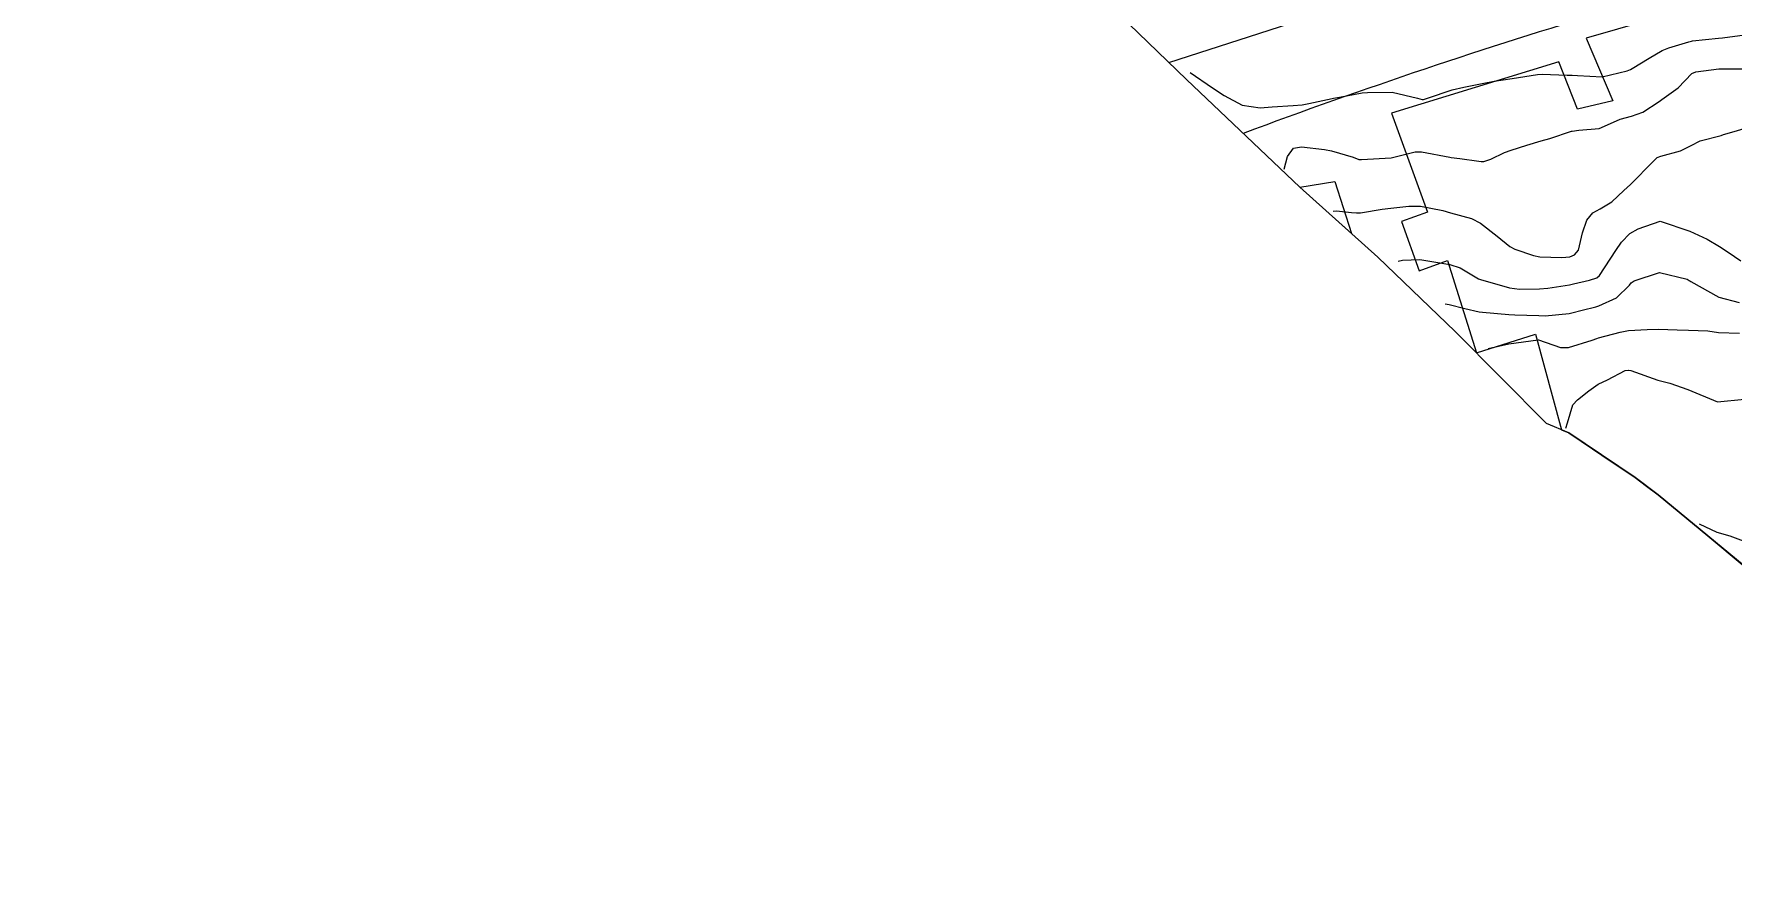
# Model space of a CAD drawing. Header units: metres. Extents: x 318500 to 325275, y 7408834 to 7428799.
# Drawn here: x 320621.2 to 320734.7, y 7424576.9 to 7424632.4 of the extents above; entities that cross this region are included whole.
import ezdxf

# ---------------------------------------------------------------- set-up
doc = ezdxf.new("R2010")
doc.units = ezdxf.units.M
doc.header["$MEASUREMENT"] = 0
for name, color, linetype in [('Area', 45, 'Continuous'), ('Curvas de Nivel 1m', 11, 'Continuous'), ('Curvas de Nivel 5m', 15, 'Continuous'), ('Edificações', 30, 'Continuous'), ('Vias Primárias', 230, 'Continuous')]:
    doc.layers.add(name, color=color, linetype=linetype)

msp = doc.modelspace()

# ---------------------------------------------------------------- linework, layer by layer
at = {"layer": 'Area'}
msp.add_lwpolyline([(320736.31, 7424596.2), (320729.68, 7424601.67), (320728.14, 7424602.83), (320723.71, 7424605.8), (320722.23, 7424606.44), (320716.12, 7424612.57), (320710.96, 7424617.53), (320705.74, 7424622.21), (320698.18, 7424629.4), (320671.88, 7424654.8), (320670.46, 7424656.11), (320664.14, 7424662.64), (320662.49, 7424663.99), (320652.84, 7424672.49), (320649.74, 7424676.29), (320647.39, 7424679.66), (320641.58, 7424686.74), (320640.61, 7424687.53), (320635.11, 7424695.5), (320632.01, 7424700.02), (320627.62, 7424706.19), (320621.88, 7424716.01)], dxfattribs=at)
at = {"layer": 'Curvas de Nivel 1m', "flags": 128}
for points, elevation in [([(320698.43, 7424629.86), (320699.92, 7424628.84), (320700.7, 7424628.33), (320701.9, 7424627.68), (320703.1, 7424627.5), (320703.9, 7424627.58), (320705.3, 7424627.67), (320705.9, 7424627.71), (320706.36, 7424627.8), (320707.92, 7424628.14), (320708, 7424628.15), (320708.41, 7424628.23), (320709.92, 7424628.5), (320710.26, 7424628.54), (320711.92, 7424628.56), (320713.61, 7424628.16), (320713.92, 7424628.06), (320714.02, 7424628.06), (320714.28, 7424628.15), (320715.93, 7424628.72), (320716.7, 7424628.89), (320717.93, 7424629.14), (320718.74, 7424629.29), (320719.93, 7424629.47), (320721.62, 7424629.74), (320721.94, 7424629.76), (320723.6, 7424629.69), (320723.94, 7424629.69), (320724.29, 7424629.67), (320725.94, 7424629.59), (320727.61, 7424629.97), (320727.84, 7424630.08), (320727.94, 7424630.13), (320729.08, 7424630.83), (320729.96, 7424631.33), (320730.39, 7424631.51), (320731.74, 7424631.92), (320731.92, 7424631.97), (320731.97, 7424631.98), (320733.72, 7424632.15), (320733.97, 7424632.18), (320735.47, 7424632.38)], 809), ([(320707.97, 7424620.62), (320708.2, 7424620.64), (320709.2, 7424620.52), (320709.53, 7424620.5), (320709.81, 7424620.51), (320711.25, 7424620.75), (320711.82, 7424620.82), (320713.04, 7424620.95), (320713.82, 7424620.95), (320715.3, 7424620.65), (320715.82, 7424620.51), (320717.21, 7424620.11), (320717.81, 7424619.81), (320718.93, 7424618.95), (320719.78, 7424618.25), (320720.1, 7424618.08), (320721.36, 7424617.64), (320721.78, 7424617.57), (320723.26, 7424617.51), (320723.78, 7424617.56), (320724.1, 7424617.69), (320724.36, 7424618.01), (320724.64, 7424619.17), (320724.92, 7424620.01), (320725.31, 7424620.51), (320725.82, 7424620.76), (320726.58, 7424621.24), (320727.39, 7424621.98), (320727.84, 7424622.4), (320729.38, 7424623.95), (320729.62, 7424624.19), (320729.87, 7424624.29), (320731.17, 7424624.63), (320731.88, 7424625), (320732.5, 7424625.3), (320733.89, 7424625.67), (320734.05, 7424625.72), (320734.6, 7424625.88), (320735.59, 7424626.18)], 811), ([(320712.32, 7424617.27), (320712.6, 7424617.34), (320713.77, 7424617.39), (320714.84, 7424617.21), (320715.77, 7424617.06), (320716.47, 7424616.83), (320717.68, 7424616.1), (320717.76, 7424616.06), (320717.81, 7424616.05), (320719.75, 7424615.49), (320720.42, 7424615.4), (320721.75, 7424615.43), (320722.32, 7424615.48), (320723.76, 7424615.69), (320724.03, 7424615.75), (320725.09, 7424616.01), (320725.59, 7424616.17), (320725.76, 7424616.31), (320726.86, 7424617.98), (320727.23, 7424618.54), (320727.8, 7424619.13), (320728.34, 7424619.42), (320729.81, 7424619.94), (320731.8, 7424619.28), (320732.95, 7424618.74), (320733.79, 7424618.26), (320734.37, 7424617.88), (320735.21, 7424617.3)], 812), ([(320715.45, 7424614.42), (320715.73, 7424614.39), (320716.78, 7424614.11), (320717.73, 7424613.89), (320717.96, 7424613.86), (320719.72, 7424613.71), (320720.11, 7424613.69), (320721.72, 7424613.64), (320722.14, 7424613.63), (320723.73, 7424613.78), (320723.92, 7424613.82), (320724.6, 7424614.01), (320725.51, 7424614.23), (320725.73, 7424614.28), (320726.91, 7424614.82), (320727.76, 7424615.68), (320727.89, 7424615.83), (320728.09, 7424615.96), (320729.77, 7424616.52), (320731.63, 7424616.06), (320731.76, 7424615.98), (320731.8, 7424615.96), (320731.86, 7424615.92), (320733.74, 7424614.86), (320735.09, 7424614.52)], 813), ([(320718.34, 7424611.45), (320719.7, 7424611.76), (320721.66, 7424612.01), (320721.7, 7424612.01), (320723.17, 7424611.51), (320723.69, 7424611.51), (320725.27, 7424612), (320725.59, 7424612.12), (320725.7, 7424612.15), (320727.14, 7424612.54), (320727.71, 7424612.64), (320728.95, 7424612.71), (320729.71, 7424612.73), (320730.96, 7424612.68), (320731.71, 7424612.66), (320733, 7424612.61), (320733.71, 7424612.52), (320735.12, 7424612.46)], 814), ([(320732.42, 7424599.74), (320733.61, 7424599.17), (320734.47, 7424598.94), (320735.53, 7424598.54)], 816)]:
    msp.add_lwpolyline(points, dxfattribs=dict(at, elevation=elevation))
at = {"layer": 'Curvas de Nivel 5m', "flags": 128}
for points, elevation in [([(320704.71, 7424623.42), (320704.92, 7424624.27), (320705.32, 7424624.81), (320705.87, 7424624.91), (320707.4, 7424624.72), (320707.87, 7424624.64), (320709.31, 7424624.22), (320709.7, 7424624.06), (320709.86, 7424624.05), (320711.86, 7424624.18), (320713.45, 7424624.58), (320713.87, 7424624.58), (320715.78, 7424624.22), (320715.86, 7424624.2), (320716.44, 7424624.12), (320717.7, 7424623.94), (320717.86, 7424623.92), (320718.04, 7424623.92), (320718.51, 7424624.09), (320719.43, 7424624.52), (320719.87, 7424624.69), (320720.92, 7424625.02), (320721.88, 7424625.31), (320722.45, 7424625.47), (320723.89, 7424625.95), (320723.95, 7424625.96), (320724.39, 7424626.01), (320725.75, 7424626.14), (320725.89, 7424626.19), (320727.14, 7424626.75), (320727.9, 7424626.96), (320728.66, 7424627.21), (320729.74, 7424627.94), (320729.92, 7424628.06), (320731.02, 7424628.84), (320731.94, 7424629.8), (320732.21, 7424629.92), (320733.73, 7424630.11), (320733.94, 7424630.12), (320735.7, 7424630.12)], 810), ([(320723.52, 7424606.12), (320723.63, 7424606.48), (320723.99, 7424607.67), (320724.29, 7424608.01), (320725.05, 7424608.62), (320725.67, 7424609.07), (320726.3, 7424609.36), (320727.49, 7424609.97), (320727.68, 7424610), (320727.71, 7424610), (320727.86, 7424609.97), (320729.67, 7424609.33), (320730.47, 7424609.13), (320731.66, 7424608.7), (320733.65, 7424607.89), (320735.45, 7424608.06)], 815)]:
    msp.add_lwpolyline(points, dxfattribs=dict(at, elevation=elevation))
at = {"layer": 'Edificações'}
msp.add_lwpolyline([(320749.84, 7424639.34), (320724.88, 7424632.16), (320726.66, 7424627.98), (320724.3, 7424627.41), (320723.06, 7424630.57), (320711.88, 7424627.16), (320714.27, 7424620.54), (320712.53, 7424619.91), (320713.72, 7424616.62), (320715.62, 7424617.31), (320717.54, 7424611.15), (320721.5, 7424612.39), (320723.22, 7424606.01), (320723.71, 7424605.8), (320725.3, 7424604.74), (320725.92, 7424604.32), (320728.14, 7424602.83), (320728.91, 7424602.25), (320729.68, 7424601.67), (320733, 7424598.93), (320735.29, 7424597.03)], dxfattribs=at)
msp.add_lwpolyline([(320705.74, 7424622.21), (320708.09, 7424622.6), (320709.2, 7424619.11), (320708.35, 7424619.87)], close=True, dxfattribs=at)
at = {"layer": 'Vias Primárias'}
for points in [[(320697, 7424630.53), (320766.92, 7424653.07, 0.43719), (320771.59, 7424663.12), (320765.92, 7424697.56), (320760.55, 7424725.02, 0.253714), (320750.93, 7424736.68, 0.022645), (320708.69, 7424751.55, 0.153998), (320683.87, 7424751.25, 0.031661), (320612.21, 7424729.66, -0.166705)], [(320763.38, 7424576.89), (320779.53, 7424580.01, 0.432352), (320785.28, 7424589.11), (320778.91, 7424619.34), (320775.01, 7424639.45, 0.304753), (320769.38, 7424645.1, 0.145923), (320755.6, 7424643.8, -0.021621), (320726.35, 7424633.99, 0.016188), (320701.96, 7424625.8, -0.838541)]]:
    msp.add_lwpolyline(points, format="xyb", dxfattribs=at)

doc.saveas('drawing.dxf')
